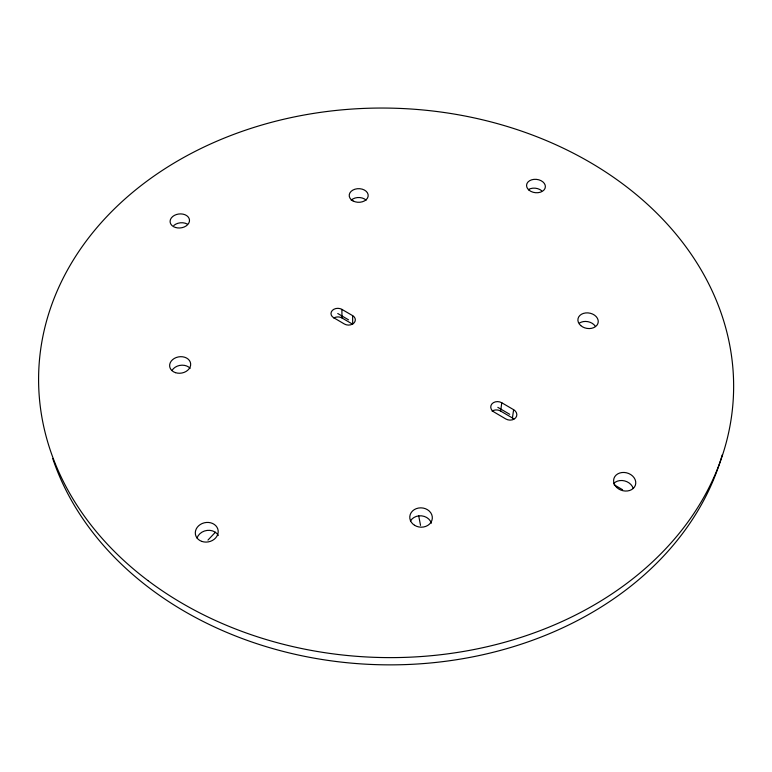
<?xml version="1.0" encoding="UTF-8"?>
<svg xmlns="http://www.w3.org/2000/svg" width="772" height="772" viewBox="0 0 772 772"><rect width="100%" height="100%" fill="white"/><g stroke="black" fill="none" stroke-linecap="round" stroke-linejoin="round"><path stroke-width="1.16" d="M513.824 419.032A7.112 5.742 8.6 0 0 512.434 417.98L500.661 411.08L501.761 402.762A7.131 5.732 7.8 0 0 491.918 403.901A7.131 5.732 7.8 0 0 493.887 411.949L505.776 418.945A7.16 5.761 8.5 0 0 515.667 417.816A7.16 5.761 8.5 0 0 513.621 409.691L501.761 402.762M512.434 417.98L513.621 409.691M207.977 540.072L215.369 532.265M341.88 309.369L352.65 315.651A6.794 5.25 -0.3 0 1 353.943 323.014A6.794 5.25 -0.3 0 1 344.408 324.018L333.62 317.678A6.774 5.211 -0.8 0 1 332.394 310.383A6.774 5.211 -0.8 0 1 341.88 309.369L341.996 317.967L352.679 324.24L352.65 315.651M337.76 313.509L348.539 319.83M497.834 407.346L509.713 414.303M614.068 484.719L622.57 489.728M418.704 515.87L420.537 525.365M722.225 454.891A344.949 273.886 1.5 0 1 392.485 664.856A344.949 273.886 1.5 0 1 52.747 458.568M197.053 538.045A11.435 9.727 -12.1 0 1 207.137 530.403A11.435 9.727 -12.1 0 1 218.322 535.469M613.643 483.542A11.155 9.09 16.4 0 1 624.596 480.898A11.155 9.09 16.4 0 1 633.223 488.435M173.806 225.482A9.679 6.996 -6.4 0 1 187.384 224.141M528.492 189.516A9.38 6.678 6.6 0 1 541.664 190.723M410.453 521.013A11.213 9.631 4.6 0 1 421.618 515.85A11.213 9.631 4.6 0 1 431.365 523.194M579.463 323.063A10.171 7.739 10.4 0 1 595.26 326.189M351.192 200.17A9.428 6.813 0.3 0 1 366.111 200.131M172.127 370.299A10.499 8.203 -8.8 0 1 190.153 368.34M492.111 411.129A7.073 5.713 7.9 0 1 500.661 411.08M333.822 318.006A6.726 5.201 -0.8 0 1 341.996 317.967M148.012 580.631A347.564 274.726 1.5 0 0 724.387 449.121A347.564 274.726 1.5 0 0 285.949 118.743A347.564 274.726 1.5 0 0 148.012 580.631M201.82 541.404A11.532 9.766 -11.9 0 0 218.177 530.827A11.532 9.766 -11.9 0 0 200.266 524.535A11.532 9.766 -11.9 0 0 201.82 541.404M616.799 487.518A11.242 9.129 16.2 0 0 635.385 485.192A11.242 9.129 16.2 0 0 621.875 472.541A11.242 9.129 16.2 0 0 616.799 487.518M529.023 190.163A9.447 6.687 6.6 0 0 544.945 188.561A9.447 6.687 6.6 0 0 533.925 179.365A9.447 6.687 6.6 0 0 529.023 190.163M175.514 227.489A9.737 7.016 -6.3 0 0 189.487 219.972A9.737 7.016 -6.3 0 0 174.395 215.388A9.737 7.016 -6.3 0 0 175.514 227.489M414.535 525.278A11.3 9.669 4.5 0 0 432.291 518.639A11.3 9.669 4.5 0 0 416.33 508.632A11.3 9.669 4.5 0 0 414.535 525.278M580.718 325.562A10.248 7.759 10.3 0 0 597.846 323.651A10.248 7.759 10.3 0 0 585.649 312.94A10.248 7.759 10.3 0 0 580.718 325.562M353.016 200.932A9.496 6.823 0.3 0 0 368.128 196.329A9.496 6.823 0.3 0 0 354.975 189.198A9.496 6.823 0.3 0 0 353.016 200.932M175.505 372.664A10.576 8.231 -8.7 0 0 190.655 363.795A10.576 8.231 -8.7 0 0 174.289 358.449A10.576 8.231 -8.7 0 0 175.505 372.664"/></g></svg>
